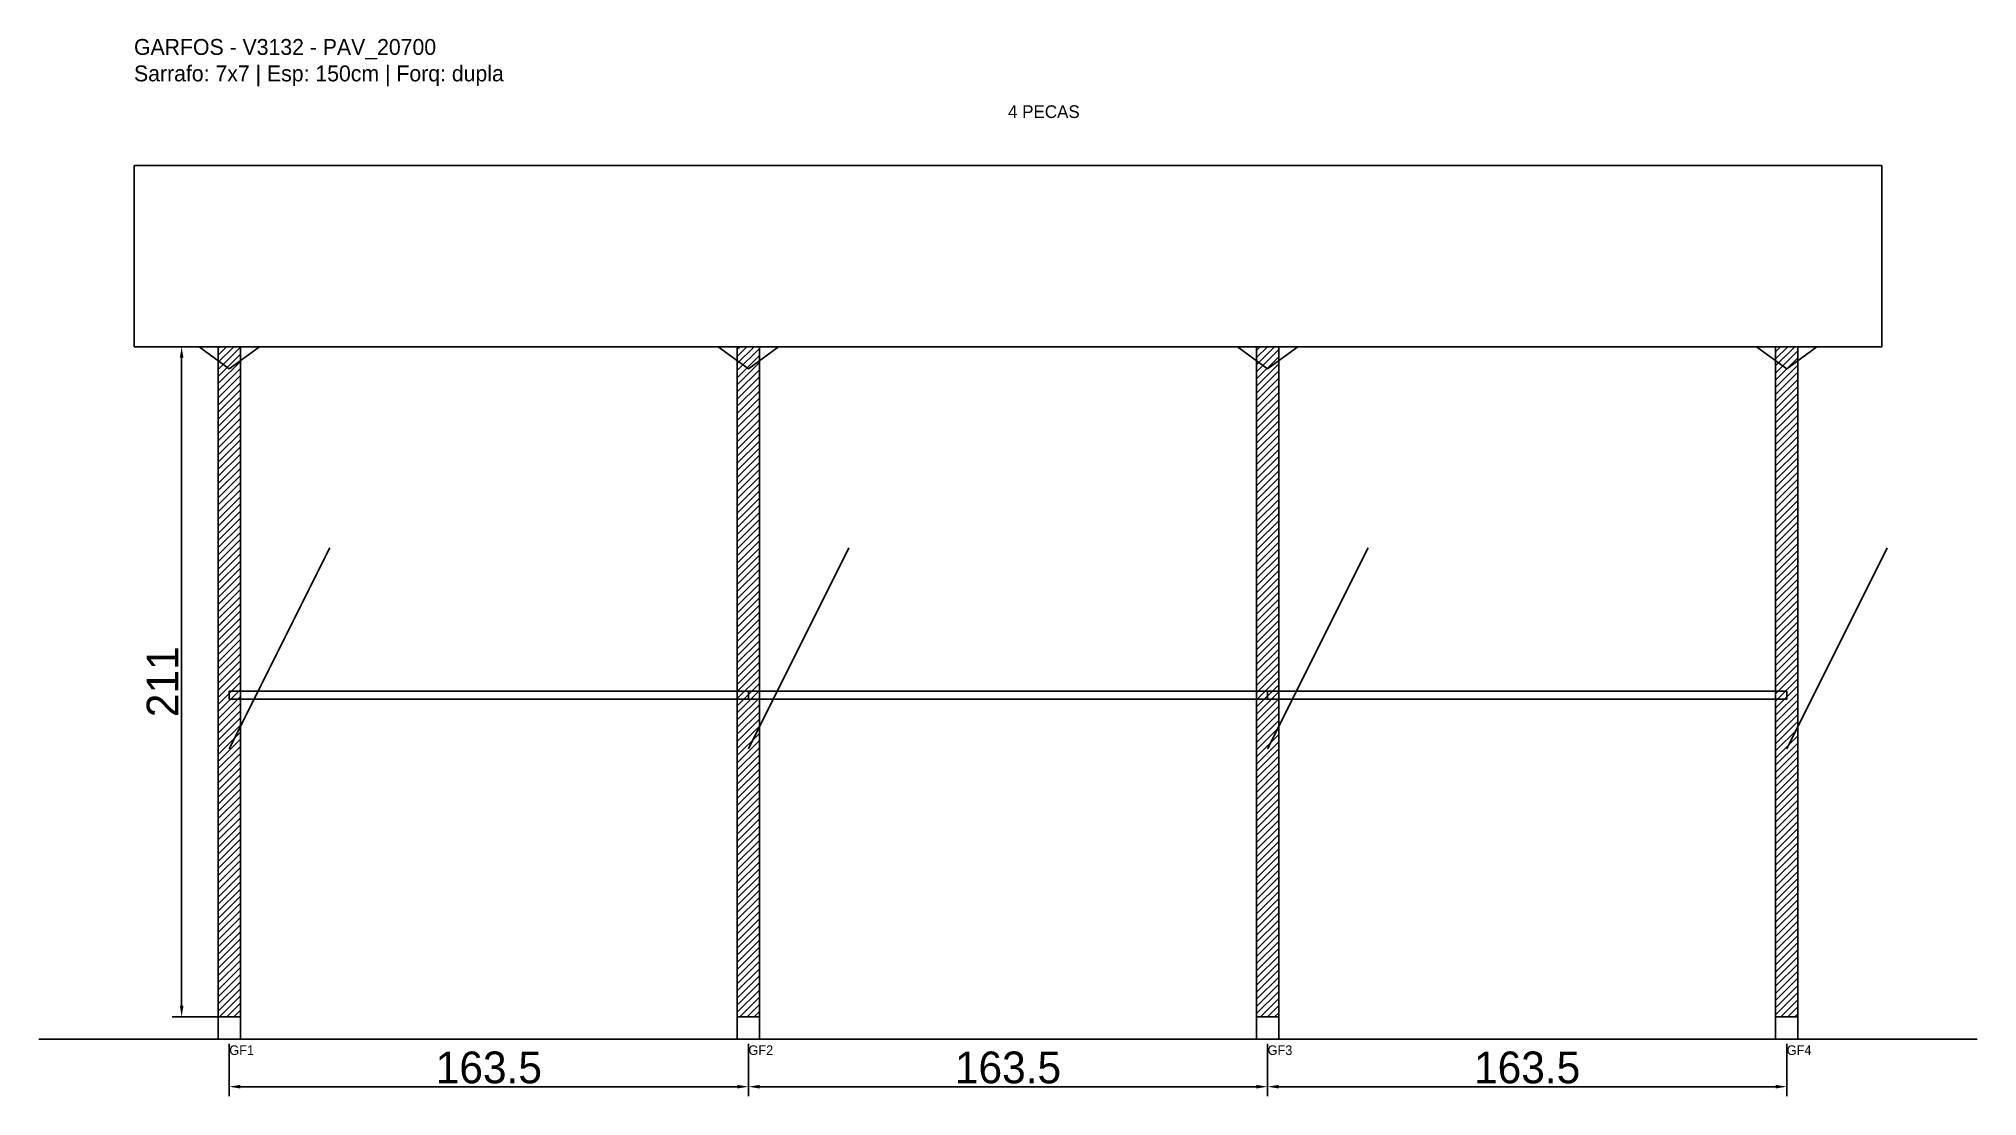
# Model space of a CAD drawing. Header units: metres. Extents: x -30 to 580, y -25 to 308.
import ezdxf

# ---------------------------------------------------------------- set-up
doc = ezdxf.new("R2010")
doc.units = ezdxf.units.M
for name, color, linetype in [('BARRA_ANCORAGEM', 1, 'Continuous'), ('COTA', 241, 'Continuous'), ('GARFOS OK', 3, 'Continuous'), ('NOME DA VIGA', 6, 'Continuous'), ('SARR_7x7', 40, 'Continuous'), ('TIRAS REESCORAMENTO', 252, 'Continuous'), ('VIGAS', 3, 'Continuous')]:
    doc.layers.add(name, color=color, linetype=linetype)
doc.dimstyles.new('EZ DXF', dxfattribs={"dimtxt": 10, "dimasz": 3.5, "dimexe": 3, "dimexo": 1.5, "dimgap": 1, "dimtad": 1, "dimdec": 1, "dimdsep": 46, "dimcen": 2.5, "dimazin": 3, "dimtfac": 1, "dimtmove": 0, "dimatfit": 3})

msp = doc.modelspace()

# ---------------------------------------------------------------- hatches: boundary and pattern name
at = {"layer": 'COTA'}
h = msp.add_hatch(dxfattribs=at)
h.set_pattern_fill('ANSI31', scale=0.5)
h.paths.add_polyline_path([(26.5, 0), (33.5, 0), (33.5, 211), (26.5, 211)])
h = msp.add_hatch(dxfattribs=at)
h.set_pattern_fill('ANSI31', scale=0.5)
h.paths.add_polyline_path([(190, 0), (197, 0), (197, 211), (190, 211)])
h = msp.add_hatch(dxfattribs=at)
h.set_pattern_fill('ANSI31', scale=0.5)
h.paths.add_polyline_path([(353.5, 0), (360.5, 0), (360.5, 211), (353.5, 211)])
h = msp.add_hatch(dxfattribs=at)
h.set_pattern_fill('ANSI31', scale=0.5)
h.paths.add_polyline_path([(517, 0), (524, 0), (524, 211), (517, 211)])

# ---------------------------------------------------------------- linework, layer by layer
at = {"layer": 'BARRA_ANCORAGEM'}
for p, q in [((30, 84.4), (61.65, 147.7)), ((193.5, 84.4), (225.15, 147.7)), ((357, 84.4), (388.65, 147.7)), ((520.5, 84.4), (552.15, 147.7))]:
    msp.add_line(p, q, dxfattribs=at)
at = {"layer": 'GARFOS OK'}
for p, q in [((30, 204), (20.5, 211)), ((20.5, 211), (39.5, 211)), ((30, 204), (39.5, 211)), ((193.5, 204), (184, 211)), ((184, 211), (203, 211)), ((193.5, 204), (203, 211)), ((357, 204), (347.5, 211)), ((347.5, 211), (366.5, 211)), ((357, 204), (366.5, 211)), ((520.5, 204), (511, 211)), ((511, 211), (530, 211)), ((520.5, 204), (530, 211))]:
    msp.add_line(p, q, dxfattribs=at)
at = {"layer": 'GARFOS OK', "linetype": 'CONTINUOUS'}
msp.add_line((-30, -7), (580.5, -7), dxfattribs=at)
at = {"layer": 'GARFOS OK'}
for points in [[(26.5, 0), (33.5, 0), (33.5, 211), (26.5, 211), (26.5, 0)], [(190, 0), (197, 0), (197, 211), (190, 211), (190, 0)], [(353.5, 0), (360.5, 0), (360.5, 211), (353.5, 211), (353.5, 0)], [(517, 0), (524, 0), (524, 211), (517, 211), (517, 0)]]:
    msp.add_lwpolyline(points, dxfattribs=at)
at = {"layer": 'SARR_7x7'}
for points in [[(26.5, -7), (33.5, -7), (33.5, 0), (26.5, 0), (26.5, -7)], [(190, -7), (197, -7), (197, 0), (190, 0), (190, -7)], [(353.5, -7), (360.5, -7), (360.5, 0), (353.5, 0), (353.5, -7)], [(517, -7), (524, -7), (524, 0), (517, 0), (517, -7)]]:
    msp.add_lwpolyline(points, dxfattribs=at)
at = {"layer": 'TIRAS REESCORAMENTO'}
for points in [[(30, 100), (193.5, 100), (193.5, 102.5), (30, 102.5), (30, 100)], [(193.5, 100), (357, 100), (357, 102.5), (193.5, 102.5), (193.5, 100)], [(357, 100), (520.5, 100), (520.5, 102.5), (357, 102.5), (357, 100)]]:
    msp.add_lwpolyline(points, dxfattribs=at)
at = {"layer": 'VIGAS'}
msp.add_lwpolyline([(0, 211), (550.5, 211), (550.5, 268), (0, 268), (0, 211)], dxfattribs=at)

# ---------------------------------------------------------------- texts
at = {"layer": 'NOME DA VIGA'}
for s, height, p in [('4 PECAS', 4, (275.25, 283)), ('GF1', 3, (30, -12)), ('GF2', 3, (193.5, -12)), ('GF3', 3, (357, -12)), ('GF4', 3, (520.5, -12))]:
    msp.add_text(s, height=height, dxfattribs=at).set_placement(p)
at = {"layer": 'NOME DA VIGA', "insert": (0, 293), "char_height": 5, "attachment_point": 7}
msp.add_mtext('GARFOS - V3132 - PAV_20700\\PSarrafo: 7x7 | Esp: 150cm | Forq: dupla', dxfattribs=at)

# ---------------------------------------------------------------- dimensions: what is measured, and where the dimension line sits
at = {"layer": 'COTA'}
msp.add_linear_dim(base=(15, 0), p1=(30, 0), p2=(30, 211), angle=90, dimstyle='EZ DXF', dxfattribs=at).render()
for base, p1, p2 in [((30, -22), (30, -7), (193.5, -7)), ((193.5, -22), (193.5, -7), (357, -7)), ((357, -22), (357, -7), (520.5, -7))]:
    msp.add_linear_dim(base=base, p1=p1, p2=p2, dimstyle='EZ DXF', dxfattribs=at).render()

doc.saveas('drawing.dxf')
